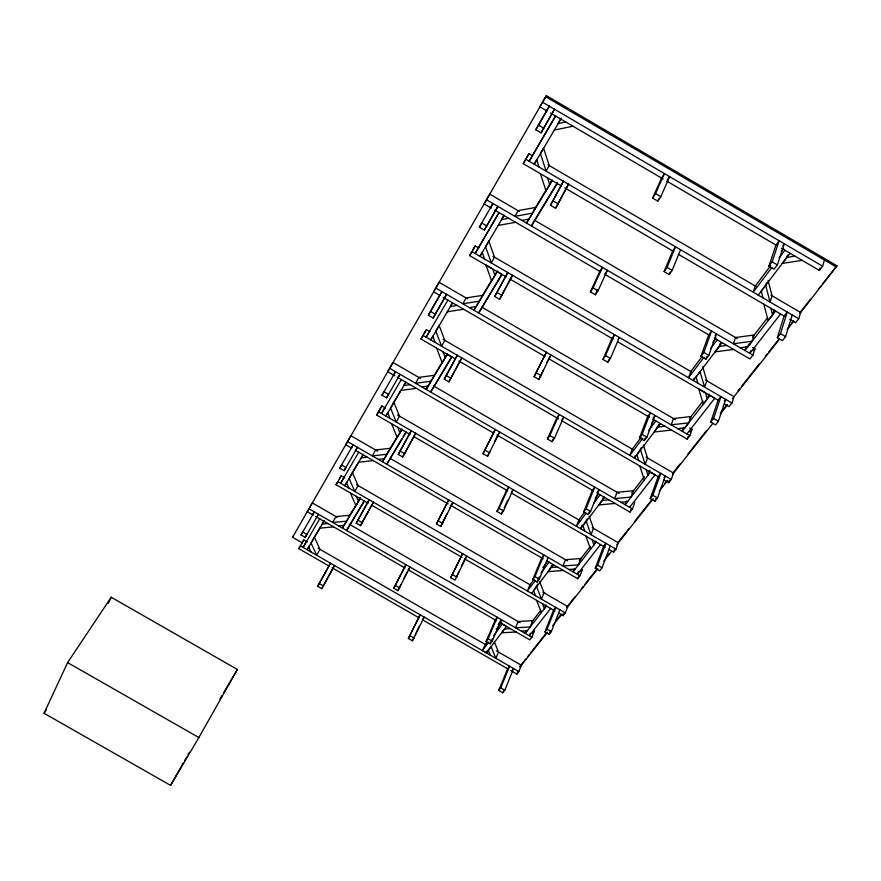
<?xml version="1.0" encoding="UTF-8"?>
<svg xmlns="http://www.w3.org/2000/svg" width="881" height="881" viewBox="0 0 881 881"><rect width="100%" height="100%" fill="white"/><g stroke="black" fill="none" stroke-linecap="round" stroke-linejoin="round"><path stroke-width="1.32" d="M799.915 313.427L836.95 265.798L546.374 95.622L539.888 106.843L546.991 110.995M781.425 248.233L819.319 270.412L822.612 266.205L824.44 260.005M819.319 270.412L820.046 267.934M789.673 319.307L795.598 322.765L798.748 318.79L800.642 312.502L770.985 295.168M777.328 337.687L780.5 333.679L787.207 312.05L784.079 316.037L777.328 337.687L782.416 340.65L785.588 336.652L792.228 314.98M763.805 304.11L768.177 320.585L772.538 314.98L774.135 309.98M802.139 260.358L782.306 263.419L786.821 257.472L787.625 255.016M714.337 338.183L749.94 358.952L752.925 355.153L754.973 348.854L752.605 347.466M752.121 341.255L754.191 334.989L735.536 337.511L733.399 343.755L752.121 341.255L747.903 346.696L740.326 347.797M724.325 403.85L729.061 406.615L731.924 403.013L734.016 396.659L705.516 380.063M768.904 266.117L772.141 261.833L779.167 240.777L775.974 245.039L768.904 266.117L774.135 269.179L777.372 264.895L784.321 243.795L782.713 245.92M750.678 350.847L749.852 353.358L780.621 313.944M747.903 346.696L748.729 344.185M762.968 297.877L761.283 291.082L765.666 285.312L766.492 282.845M746.207 346.74L744.952 350.506L775.61 311.015M710.681 422.076L713.544 418.453L720.922 396.615L718.092 400.227L710.681 422.076L715.515 424.895L718.389 421.272L725.702 399.39L724.281 401.196M707.234 399.049L705.516 392.838L698.765 388.906L703.291 404.126L707.234 399.049L708.985 393.994M733.598 349.416L715.097 351.86L719.182 346.486L720.493 342.753M652.766 419.158L687.125 439.123L688.017 436.58M687.125 439.123L689.823 435.677L692.048 429.333L689.669 427.946M663.922 479.98L668.668 482.722L669.571 480.178M668.668 482.722L671.267 479.451L673.513 473.064L646.191 457.206M688.733 422.869L690.968 416.548L673.502 418.552L671.201 424.851L688.733 422.869L684.9 427.803L677.808 428.695M650.266 498.569L652.865 495.287L660.772 473.361L658.184 476.643L650.266 498.569L654.88 501.256L657.49 497.963L665.331 476.004L664.032 477.645M700.946 356.298L703.864 352.433L711.584 331.036L708.698 334.901L700.946 356.298L705.912 359.195L708.842 355.34L716.484 333.899L715.042 335.826M683.579 427.461L682.224 431.261L710.02 395.459L714.788 398.234L686.894 433.97M654.88 501.256L655.805 498.668M705.912 359.195L706.815 356.673M694.228 378.037L693.325 380.537L722.068 342.687M649.815 470.311L647.942 475.377L646.18 469.617M608.826 549.381L613.594 552.134L614.542 549.579M613.594 552.134L615.962 549.138L618.341 542.762L592.197 527.631M596.712 492.809L629.97 512.07L630.906 509.526M629.97 512.07L632.426 508.932L634.783 502.566M671.531 430.06L654.209 431.998L658.856 424.609M595.248 568.234L597.615 565.228L605.919 543.324L603.562 546.33L595.248 568.234L599.664 570.789L602.042 567.793L610.291 545.846M626.6 500.915L625.169 504.725L650.486 472.117L655.035 474.76L629.629 507.302M638.714 460.565L636.919 454.739L641.489 447.482M639.507 437.846L642.15 434.333L650.398 412.76L647.777 416.261L639.507 437.846L644.242 440.588L645.211 438.044M644.242 440.588L646.896 437.097L655.079 415.48L653.107 418.101M635.366 455.543L634.408 458.065L660.53 423.673M546.804 560.856L577.738 578.729L579.995 575.844L582.451 569.5L580.953 571.417M595.347 541.187L593.871 544.998L592.076 539.624M558.411 612.934L563.168 615.676L564.148 613.132M577.738 578.729L578.718 576.185M563.168 615.676L565.349 612.923L567.805 606.58L542.894 592.197M578.299 571.758L577.308 574.302L600.545 544.524M574.027 569.302L573.035 571.835L596.195 542.013M544.932 631.941L547.101 629.188L555.713 607.372L553.554 610.137L544.932 631.941L549.16 634.375L550.592 630.741M615.059 503.436L598.783 504.945L602.163 500.496L603.639 496.708M549.16 634.375L551.341 631.633L559.898 609.784M584.83 531.122L583.002 525.704L587.297 518.854M583.685 511.916L586.085 508.733L594.752 487.094L592.362 490.288L583.685 511.916L588.211 514.537L590.622 511.354L599.212 489.682L597.615 491.807M582.209 524.955L580.7 528.732L604.542 497.347M588.211 514.537L589.224 511.993M510.87 670.639L516.828 674.075L517.841 671.542M500.078 622.735L529.833 639.87L531.904 637.227L534.437 630.906L532.366 633.56M516.828 674.075L518.832 671.542L521.365 665.232L496.399 650.861M545.879 604.95L544.359 608.738L542.542 603.727M530.351 633.219L529.327 635.741L550.658 608.408M498.745 690.418L500.749 687.885L509.592 666.223L507.599 668.767L498.745 690.418L502.809 692.752L503.844 690.197M502.809 692.752L504.813 690.219L513.601 668.536L512.279 670.221M664.131 271.59L667.038 267.428L675.54 246.79L672.655 250.942L664.131 271.59L669.23 274.575L670.232 272.141M669.23 274.575L672.148 270.412L680.572 249.73M563.466 570.481L548.114 571.626L552.233 565.029M526.254 630.862L525.23 633.384L546.484 605.996M532.741 579.522L534.943 576.603L543.907 555.008L541.727 557.926L532.741 579.522L537.069 582.022L539.172 576.934M537.069 582.022L539.282 579.103L548.191 557.475M535.494 595.71L533.655 590.644L537.707 584.158M602.912 359.393L605.544 355.627L614.553 334.681L611.943 338.436L602.912 359.393L607.769 362.223L610.412 358.457L619.343 337.478L618.044 339.35M486.631 642.194L482.359 650.552L486.378 652.865L487.446 650.376M486.081 641.456L488.096 638.78L497.28 617.284L495.276 619.971L486.081 641.456L490.221 643.846L492.38 638.78M498.294 624.86L499.373 622.327M490.221 643.846L492.248 641.17L501.388 619.651L500.045 621.435M607.769 362.223L608.826 359.756M652.59 198.071L655.541 193.611L664.461 173.612L661.532 178.05L652.59 198.071L657.832 201.143L658.944 198.632M547.442 438.969L549.821 435.544L559.215 414.433L556.836 417.847L547.442 438.969L552.079 441.656L553.169 439.167M552.079 441.656L554.468 438.242L563.785 417.087L561.406 420.501M657.832 201.143L660.805 196.694L669.637 176.641L667.435 179.966M496.928 511.421L499.109 508.293L508.766 487.127L506.597 490.243L496.928 511.421L501.355 513.975L503.051 510.242M504.185 507.742L507.577 500.265M501.355 513.975L503.547 510.859L513.149 489.66L511.696 491.741M590.369 291.864L593.034 287.845L602.461 267.395L599.818 271.403L590.369 291.864L595.358 294.772L597.56 289.948M595.358 294.772L598.034 290.763L607.383 270.269L604.729 274.266M456.721 576.372L459.034 571.395M461.908 565.162L464.221 560.184M450.742 577.661L462.591 553.664L450.742 577.661L454.992 580.105L466.798 556.076L464.794 558.939M44.05 713.269L67.606 662.6L111.226 597.241L237.374 669.461L198.853 737.54L170.584 785.378L44.05 713.269L46.308 709.855M534.117 376.65L546.341 352.29L534.117 376.65L538.875 379.414L543.456 369.635M546.903 362.311L548.048 359.866M538.875 379.414L551.032 355.01L548.621 358.644L649.22 417.098M408.355 638.461L420.182 614.784L408.355 638.461L412.429 640.795L414.191 637.084M415.358 634.606L419.444 625.928M412.429 640.795L424.213 617.107L422.373 619.739M108.352 603.32L111.226 597.241M483.03 453.66L495.309 429.488L483.03 453.66L487.567 456.292L489.924 451.369M494.637 441.546L497.005 436.624M487.567 456.292L499.791 432.086L497.589 435.39M436.414 523.931L448.693 500.001L436.414 523.931L440.753 526.442L446.766 514.13M449.773 507.974L450.973 505.518M440.753 526.442L452.977 502.489L451.645 504.505M393.708 588.299L405.943 564.666L393.708 588.299L397.871 590.699L410.061 567.034L408.211 569.82M397.871 590.699L400.91 584.555M403.95 578.41L407 572.276M555.592 208.235L568.487 184.239L555.592 208.235L550.471 205.24L563.433 181.288L550.471 205.24M494.737 296.479L507.775 272.526L494.737 296.479L499.615 299.32L512.599 275.324L510.804 278.242M499.615 299.32L510.209 279.222M534.536 220.261L531.485 225.999L557.31 183.468M444.244 379.149L457.294 355.296L444.244 379.149L448.892 381.847L459.078 362.697M448.892 381.847L461.886 357.961L459.717 361.507M540.361 173.568L546.022 190.847L552.112 180.264M529.018 218.543L526.552 223.124L552.266 180.528M501.63 274.443L478.669 312.953L502.071 274.409L497.269 271.612L473.967 310.222L475.861 306.72M532.565 213.147L535.626 207.431L518.039 210.636L514.911 216.33L532.565 213.147L529.018 219.017L521.882 220.404M402.716 456.975L415.667 433.276L402.716 456.975L398.267 454.409L411.273 430.732L398.267 454.409M360.505 525.66L373.379 502.203L360.505 525.66L356.243 523.204L369.172 499.769L356.243 523.204M479.418 301.17L482.568 295.355L466.071 297.965L462.866 303.769L479.418 301.17L476.203 306.5L469.518 307.634M494.924 275.489L492.732 268.969L485.927 265.016L491.62 280.962L497.435 270.852M436.536 347.995L442.218 362.785L447.152 354.272M321.774 588.684L334.527 565.514L321.774 588.684L317.678 586.339L330.485 563.19L317.678 586.339M428.078 385.889L426.151 389.424L447.361 354.272L451.953 356.937L430.644 392.034L451.568 356.904M431.117 381.176L434.322 375.295L418.794 377.409L415.535 383.279L431.117 381.176L428.188 386.032L421.9 386.957M384.424 458.208L382.475 461.765L401.868 429.62M387.023 454.211L390.261 448.297L375.603 449.993L372.322 455.895L387.023 454.211L384.336 458.649L378.401 459.408M391.516 423.629L397.177 437.394L401.868 429.289M343.733 525.715L342.434 528.082L360.23 498.58M346.607 521.156L349.867 515.231L335.991 516.563L332.688 522.466L346.607 521.156L344.152 525.23L338.524 525.836M350.319 492.853L355.924 505.716L360.406 497.974M561.197 118.087L558.125 123.615L565.69 121.941M504.119 215.063L501.575 219.622L508.645 218.235M536.716 159.736L534.227 164.218L560.801 119.078M432.703 336.399L430.743 339.89L452.57 302.822M452.327 303.064L450.378 306.544L457.008 305.399M481.896 252.88L479.969 256.327L503.987 215.526M363.247 454.321L361.254 457.856L367.135 457.096M387.871 412.528L385.889 416.052L405.8 382.233M405.778 382.101L403.806 385.614L410.039 384.678M429.432 331.41L426.14 337.225L447.867 300.102M309.132 546.22L307.139 549.744L323.911 521.266M313.724 538.346L311.07 543.059L316.675 555.239L319.957 549.326L314.396 537.168M324.219 520.572L322.226 524.107L327.798 523.501M346.828 482.204L344.834 485.739L363.082 454.75M506.366 276.986L469.639 255.611L475.189 245.942L478.746 248.013M343.964 477.425L340.628 483.306L358.754 452.14M484.363 230.095L497.864 206.396L484.363 230.095L479.352 227.177L492.931 203.511L490.519 207.674M170.584 785.378L183.325 762.891M184.669 760.523L186.673 756.977M188.016 754.61L189.36 752.242M384.81 407.639L381.484 413.497L401.307 379.634M561.142 185.792L523.248 163.657L528.952 153.712L532.509 155.794M523.248 163.657L528.952 153.712M541.055 132.833L554.501 109.222L541.055 132.833L535.791 129.749L549.304 106.183L535.791 129.749M368.17 503.216L336.068 484.693L341.167 475.817L344.724 477.865M351.332 447.966L353.149 444.828L339.758 468.152L344.108 470.663L357.455 447.306L355.627 450.455M409.984 434.377L376.65 415.094L381.891 405.954L385.46 408.024M376.65 415.094L381.891 405.954M393.532 375.119L395.514 371.683L382.013 395.206L386.572 397.838L400.018 374.293L398.014 377.718M455.356 358.974L420.997 339.042L426.382 329.648L429.95 331.719M433.111 318.008L446.623 294.331L433.111 318.008L428.342 315.233L441.91 291.589L428.342 315.233M306.423 541.54L303.086 547.42L319.781 518.711M328.569 565.778L298.78 548.643L303.747 539.998L307.315 542.057M312.634 514.768L314.308 511.883L301.049 534.965L305.222 537.377L318.437 514.262L316.764 517.147M302.084 542.74L292.58 537.278L546.374 95.622M292.58 537.278L293.296 536.044M301.049 534.965L302.723 532.08L306.907 534.492L305.222 537.377M339.758 468.152L341.575 465.003L345.947 467.525L344.108 470.663M382.013 395.206L384.006 391.759L388.576 394.402L386.572 397.838M479.352 227.177L481.775 223.003L486.786 225.932M302.128 542.773L303.747 539.998M339.416 478.824L341.167 475.817M424.29 333.238L426.382 329.648M472.888 249.885L475.189 245.942M298.78 548.643L300.399 545.879L518.832 671.542M336.068 484.693L337.819 481.687L565.349 612.923M420.997 339.042L423.089 335.452L671.267 479.451M469.639 255.611L471.941 251.658L731.924 403.013M498.844 212.817L475.145 253.519L499.064 212.651M555.239 116.479L529.162 161.256L555.614 116.05M313.812 538.159L320.519 526.772M352.213 472.965L358.292 462.635M393.311 403.179L400.855 390.36M219.953 699.007L222.045 695.461M223.433 693.094L237.374 669.461M349.118 516.486L356.64 503.998M359.184 499.78L360.45 497.699M387.1 453.539L388.488 451.248M389.876 448.958L397.485 436.326M400.249 431.745L401.78 429.201M433.595 376.506L442.78 361.287M446.017 355.913L447.218 353.92M482.061 296.214L491.928 279.85M533.512 210.955L546.275 189.8M550.889 182.147L552.101 180.131M364.238 500.738L346.563 530.461L364.437 501.003M401.824 438.837L386.781 464.243L406.262 432.153M403.212 436.547L405.304 433.111M535.241 219.116L557.53 182.389M496.223 629.463L501.818 622.041M533.996 579.401L529.966 584.742L527.356 591.019L535.417 580.348M542.85 567.661L547.674 561.252M584.588 512.324L578.861 519.922L576.339 526.21L586.162 513.205M595.215 498.239L598.485 493.9M641.192 437.284L632.261 449.123L629.838 455.411L642.855 438.187M651.742 423.298L654.176 420.072M702.245 356.353L690.814 371.507L688.535 377.751L704.084 357.168M712.85 342.28L716.121 337.952M770.688 265.61L755.314 286.006L753.211 292.173L771.888 267.461M781.216 251.658L783.638 248.431M482.359 650.552L488.768 642.073M493.569 635.719L502.379 624.056L506.476 626.413L486.378 652.865M541.066 572.87L549.127 562.199M593.541 503.436L600.093 494.77M648.548 430.655L655.871 420.964M710.626 348.502L717.178 339.846M779.2 257.781L784.883 250.259M531.551 593.431L553.389 564.666M758.233 295.113L790.015 253.265M531.871 621.81L540.857 610.225M579.346 560.558L590.38 546.319M631.765 492.942L644.396 476.643M689.526 418.431L702.961 401.075M752.506 337.159L767.692 317.567M690.021 431.91L692.048 429.333M753.486 350.748L754.973 348.854M519.9 666.432L525.869 658.889M527.565 656.741L529.272 654.583M530.979 652.436L546.319 633.043M557.398 619.046L559.953 615.819M566.769 607.196L575.293 596.426M581.262 588.893L582.969 586.735M584.676 584.588L596.602 569.5M607.681 555.504L609.388 553.356M617.911 542.586L628.99 528.578M634.959 521.045L652.006 499.505M661.378 487.656L663.085 485.508M664.792 483.35L666.488 481.191M672.456 473.659L680.132 463.968M687.797 454.266L706.551 430.578M720.184 413.343L727.001 404.731M738.08 390.735L739.787 388.576M741.494 386.418L759.389 363.809M765.358 356.265L767.065 354.118M768.772 351.96L778.991 339.031M788.374 327.192L790.07 325.034M791.777 322.887L793.484 320.728M800.3 312.116L810.531 299.188M819.055 288.417L820.762 286.27M822.458 284.111L836.95 265.798M520.032 666.917L547.508 632.217M552.618 625.763L562.001 613.914M567.122 607.45L597.814 568.674M603.782 561.142L611.458 551.44M616.755 544.755L653.239 498.668M659.208 491.135L667.743 480.365M672.853 473.901L712.938 423.276M720.603 413.585L727.431 404.974M732.54 398.509L779.443 339.273M787.118 329.582L793.946 320.97M554.347 130.025L573.013 126.225M498.172 225.415L515.605 222.298M786.821 257.472L794.871 256.107M447.284 311.797L463.648 309.264M719.182 346.486L726.682 345.385M400.976 390.415L416.383 388.356M657.909 427.12L664.935 426.228M358.666 462.25L373.214 460.609M602.163 500.496L608.76 499.78M620.94 502.269L627.602 501.564M319.847 528.148L333.624 526.86M551.209 567.551L557.42 566.99M568.994 569.489L575.271 568.95M510.341 628.638L504.461 629.067L501.619 632.811L516.134 631.974M521.354 631.148L527.279 630.73M67.606 662.6L198.853 737.54M395.558 585.513L399.732 587.913M488.096 638.78L492.248 641.17M318.019 548.213L485.695 644.705M332.148 567.838L419.125 617.867M422.704 619.927L508.491 669.274M319.351 583.607L323.448 585.964M410.194 635.829L414.279 638.174M500.749 687.885L504.813 690.219M377.619 451.16L350.924 435.743L345.737 444.74L351.684 448.176M390.107 458.373L567.485 560.856M347.543 441.59L579.995 575.844M355.252 450.235L448.055 503.833M450.433 505.198L543.236 558.796M438.43 520.902L442.78 523.413M534.943 576.603L539.282 579.103M356.596 484.715L531.023 585.347M371.738 505.265L462.107 557.387M464.474 558.752L554.843 610.874M358.06 520.231L362.333 522.697M452.735 574.797L456.997 577.253M547.101 629.188L551.341 631.633M337.269 517.301L312.326 502.93L307.271 511.674L313.218 515.11M349.14 524.14L520.186 622.691M308.934 508.789L531.904 637.227M315.596 516.475L404.864 567.893M408.432 569.952L496.51 620.676M446.414 375.592L451.072 378.301M549.821 435.544L554.468 438.242M652.865 495.287L657.49 497.963M420.413 378.356L393.025 362.476L387.684 371.738L394.809 375.857M433.518 385.944L619.156 493.514M389.666 368.291L632.426 508.932M397.188 377.233L493.382 432.956M496.95 435.027L593.144 490.75M485.233 450.345L489.781 452.977M586.085 508.733L590.622 511.354M397.452 414.951L580.315 520.759M378.566 411.812L615.962 549.138M413.563 436.436L507.621 490.838M511.189 492.908L605.258 547.31M400.249 451.16L404.709 453.737M499.109 508.293L503.547 510.859M597.615 565.228L602.042 567.793M509.912 279.046L612.978 339.042M617.713 341.795L719.59 401.097M497.137 292.569L502.016 295.41M605.544 355.627L610.412 358.457M713.544 418.453L718.389 421.272M467.602 298.857L439.101 282.294L433.606 291.809L439.531 295.256M481.852 307.139L675.419 419.664M435.776 288.032L689.823 435.677M443.088 297.315L544.965 356.519M430.534 311.456L435.313 314.231M536.54 373.004L541.297 375.769M642.15 434.333L646.896 437.097M443.022 339.295L633.12 449.629M458.913 361.045L558.455 418.794M562.012 420.854L659.186 477.227M547.938 164.802L756.746 286.843M525.792 159.296L798.748 318.79M564.699 187.862L673.635 251.514M678.37 254.279L784.938 316.543M553.114 200.912L558.257 203.907M667.038 267.428L672.148 270.412M780.5 333.679L785.588 336.652M519.361 211.407L489.759 194.139L484.11 203.929L491.224 208.081M534.745 220.382L737.21 338.491M486.499 199.767L752.925 355.153M494.792 210.152L600.413 271.744M605.159 274.52L709.59 335.419M593.034 287.845L598.034 290.763M703.864 352.433L708.842 355.34M492.997 256.305L692.455 372.465M545.702 96.767L836.576 267.119M542.542 102.229L822.612 266.205M550.548 113.076L663.03 178.92M666.576 181.001L776.69 245.469M538.478 125.124L543.753 128.208M655.541 193.611L660.805 196.694M772.141 261.833L777.372 264.895M308.746 546.991L310.949 551.947M346.596 482.744L348.81 488.03M356.265 496.289L358.457 501.531M494.219 641.566L498.481 652.061L495.86 658.327L491.091 646.654L488.316 650.31L490.166 655.046M387.805 412.782L390.041 418.442M397.727 427.219L399.93 432.835M536.628 600.313L541.341 612.614M536.672 586.68L541.419 599.124L543.973 592.814L539.734 581.636M432.846 336.311L435.082 342.412M443.033 351.761L445.235 357.796M585.909 536.055L590.589 549.215M586.294 521.376L591.008 534.69L593.475 528.369L589.224 516.277M482.27 252.395L484.506 258.97M639.738 465.873L644.352 480.002M640.531 450.004L645.178 464.309L647.535 457.988L643.339 445.004M536.771 159.868L538.996 167.005M547.497 177.742L549.678 184.801M702.664 366.694L706.804 380.812L704.591 387.1L700.043 371.672L696.089 376.881L697.829 383.158M765.666 285.312L770.071 302.029L772.086 295.807L768.056 280.422M770.886 308.251L772.538 314.98M633.472 490.728L631.093 497.071L614.63 498.613L617.063 492.292L633.472 490.728M580.942 558.499L578.465 564.831L562.948 565.998L565.47 559.688L580.942 558.499M532.774 620.642L530.219 626.953L515.55 627.801L518.149 621.523L532.774 620.642M549.215 165.551L546.154 171.178L540.438 153.646L543.544 148.063L549.215 165.551M494.483 257.175L491.323 262.934L485.585 246.768L488.79 241.042L494.483 257.175M444.806 340.33L441.59 346.178L435.853 331.201L439.112 325.386L444.806 340.33M399.511 416.151L396.252 422.043L390.558 408.112L393.851 402.243L399.511 416.151M358.049 485.552L354.779 491.466L349.118 478.46L352.433 472.568L358.049 485.552"/></g></svg>
